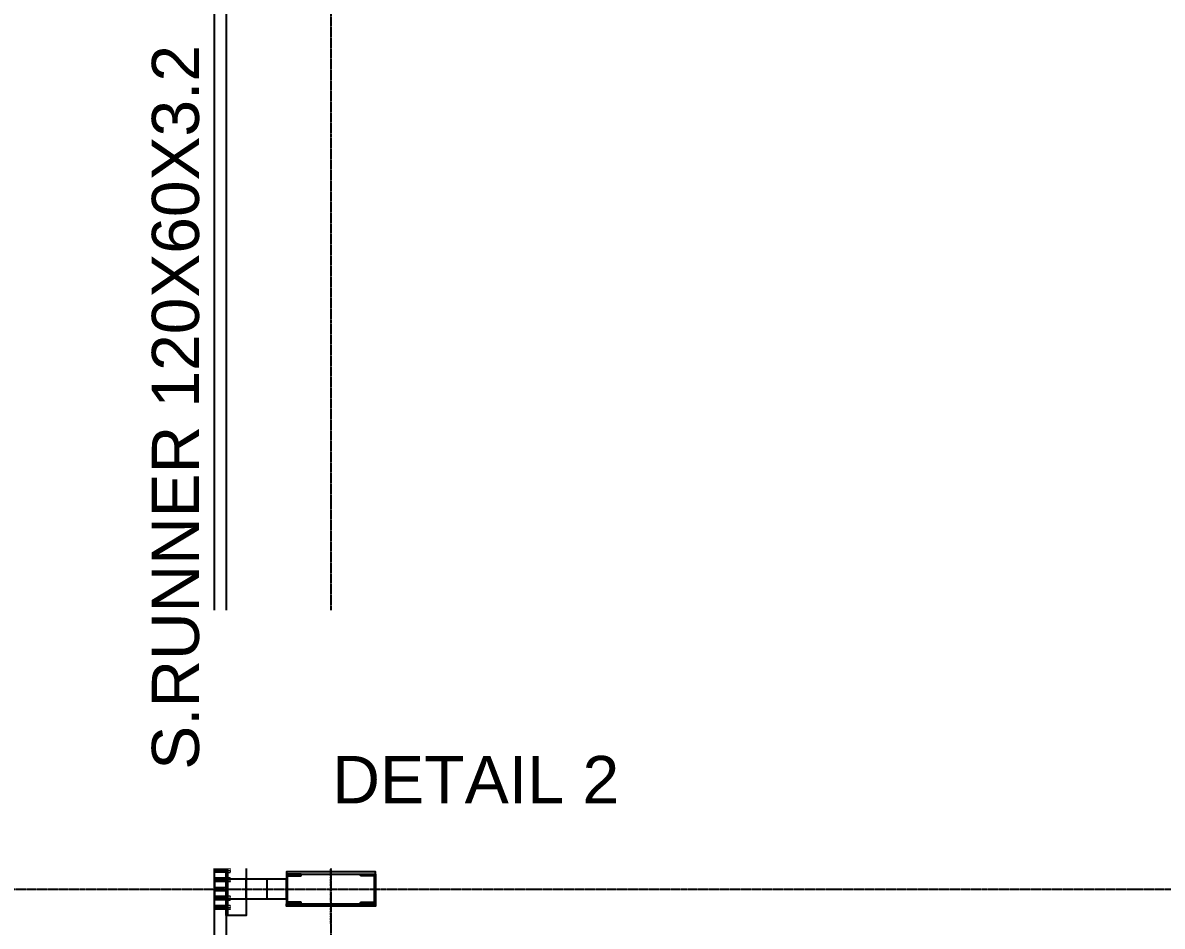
# Model space of a CAD drawing. Header units: millimetres. Extents: x 3470347 to 5996549, y -3470518 to 17149644.
# Drawn here: x 4984691 to 4990459, y 6781603 to 6786177 of the extents above; entities that cross this region are included whole.
import ezdxf
from ezdxf.enums import TextEntityAlignment as Align

# ---------------------------------------------------------------- set-up
doc = ezdxf.new("R2010")
doc.units = ezdxf.units.MM
doc.header["$MEASUREMENT"] = 0
doc.linetypes.add('CENTERX2', pattern=[4, 2.5, -0.5, 0.5, -0.5])
doc.layers.get('0').update_dxf_attribs({"linetype": 'CONTINUOUS', "lineweight": 25})
doc.layers.add('5', color=3, linetype='CONTINUOUS')
doc.layers.add('lintel', color=2, linetype='CONTINUOUS')
for name, color, linetype, lineweight in [('6 TEXT', 7, 'CONTINUOUS', 25), ('channnel', 2, 'CONTINUOUS', 15), ('rRCC 2', 40, 'CONTINUOUS', 15)]:
    doc.layers.add(name, color=color, linetype=linetype, lineweight=lineweight)
doc.styles.add('PDF Arial', font='arial.ttf')
doc.styles.add('TEXT3', font='geniso.shx')
doc.styles.add('TITLE', font='arial.ttf')

msp = doc.modelspace()

# ---------------------------------------------------------------- hatches: boundary and pattern name
at = {"layer": '6 TEXT', "linetype": 'ByBlock'}
h = msp.add_hatch(color=150, dxfattribs=at)
h.dxf.hatch_style = 1
h.paths.add_polyline_path([(4986026.08, 6781866.67), (4986026.08, 6781716.67), (4986101.08, 6781716.67), (4986101.08, 6781721.67, 0.4142136), (4986097.08, 6781725.67), (4986031.48, 6781725.67), (4986031.48, 6781857.67), (4986097.08, 6781857.67, 0.4142136), (4986101.08, 6781861.67), (4986101.08, 6781866.67)])
h = msp.add_hatch(color=150, dxfattribs=at)
h.dxf.hatch_style = 1
h.paths.add_polyline_path([(4986401.08, 6781866.67), (4986401.08, 6781861.67, 0.4142136), (4986405.08, 6781857.67), (4986470.68, 6781857.67), (4986470.68, 6781725.67), (4986405.08, 6781725.67, 0.4142136), (4986401.08, 6781721.67), (4986401.08, 6781716.67), (4986476.08, 6781716.67), (4986476.08, 6781866.67)])

# ---------------------------------------------------------------- linework, layer by layer
at = {"color": 3}
msp.add_line((4985729.08, 6781658.34), (4985729.08, 6781925.01), dxfattribs=at)
at = {"color": 8, "linetype": 'ByBlock'}
for p, q in [((4985729.08, 6781893.01), (4985661.08, 6781893.01)), ((4985729.08, 6781885.01), (4985661.08, 6781885.01)), ((4985729.08, 6781877.01), (4985661.08, 6781877.01)), ((4985729.08, 6781846.34), (4985661.08, 6781846.34)), ((4985729.08, 6781838.34), (4985661.08, 6781838.34)), ((4985729.08, 6781838.34), (4985661.08, 6781838.34)), ((4985729.08, 6781830.34), (4985661.08, 6781830.34)), ((4985729.08, 6781753.01), (4985661.08, 6781753.01)), ((4985729.08, 6781745.01), (4985661.08, 6781745.01)), ((4985729.08, 6781745.01), (4985661.08, 6781745.01)), ((4985729.08, 6781737.01), (4985661.08, 6781737.01)), ((4985729.08, 6781706.34), (4985661.08, 6781706.34)), ((4985729.08, 6781698.34), (4985661.08, 6781698.34)), ((4985729.08, 6781690.34), (4985661.08, 6781690.34))]:
    msp.add_line(p, q, dxfattribs=at)
at = {"color": 2}
for p, q in [((4985721.08, 6781798.34), (4985661.08, 6781798.34)), ((4985721.08, 6781798.34), (4985661.08, 6781798.34)), ((4985721.08, 6781785.01), (4985661.08, 6781785.01)), ((4985721.08, 6781785.01), (4985661.08, 6781785.01))]:
    msp.add_line(p, q, dxfattribs=at)
at = {"color": 6, "linetype": 'ByBlock'}
for points in [[(4985721.08, 6781798.34), (4985661.08, 6781798.34), (4985661.08, 6786662.01), (4985721.08, 6786662.01)], [(4985721.08, 6777759.34), (4985661.08, 6777759.34), (4985661.08, 6781785.01), (4985721.08, 6781785.01)]]:
    msp.add_lwpolyline(points, close=True, dxfattribs=at)
at = {"color": 3}
for points in [[(4985821.08, 6781925.01), (4985821.08, 6781658.34), (4985721.08, 6781658.34), (4985721.08, 6781925.01)], [(4985721.08, 6781741.67), (4985821.08, 6781741.67), (4985821.08, 6781841.67), (4985721.08, 6781841.67)], [(4985926.08, 6781741.67), (4986026.08, 6781741.67), (4986026.08, 6781841.67), (4985926.08, 6781841.67)]]:
    msp.add_lwpolyline(points, close=True, dxfattribs=at)
at = {"layer": '6 TEXT', "color": 8, "linetype": 'CENTERX2', "ltscale": 0.5}
msp.add_line((4986251.08, 6817657.4), (4986251.08, 6774264.13), dxfattribs=at)
at = {"layer": '6 TEXT', "color": 8, "linetype": 'CENTERX2', "ltscale": 0.1}
msp.add_line((4986251.08, 6781616.67), (4986251.08, 6781966.67), dxfattribs=at)
at = {"layer": '6 TEXT', "color": 4, "linetype": 'ByBlock'}
for points in [[(4986101.08, 6781716.67), (4986101.08, 6781721.67, 0.4142136), (4986097.08, 6781725.67), (4986031.48, 6781725.67), (4986031.48, 6781857.67), (4986097.08, 6781857.67, 0.4142136), (4986101.08, 6781861.67), (4986101.08, 6781866.67), (4986026.08, 6781866.67), (4986026.08, 6781716.67)], [(4986401.08, 6781716.67), (4986401.08, 6781721.67, -0.4142136), (4986405.08, 6781725.67), (4986470.68, 6781725.67), (4986470.68, 6781857.67), (4986405.08, 6781857.67, -0.4142136), (4986401.08, 6781861.67), (4986401.08, 6781866.67), (4986476.08, 6781866.67), (4986476.08, 6781716.67)]]:
    msp.add_lwpolyline(points, format="xyb", close=True, dxfattribs=at)
at = {"layer": '6 TEXT', "color": 8, "linetype": 'CENTERX2', "ltscale": 0.5}
msp.add_lwpolyline([(4982503.56, 6781791.67), (5022418.94, 6781791.67)], dxfattribs=at)
at = {"layer": 'channnel', "color": 8, "linetype": 'ByBlock'}
for p, q in [((4985729.08, 6781893.01), (4985661.08, 6781893.01)), ((4985661.08, 6781893.01), (4985661.08, 6781877.01)), ((4985729.08, 6781877.01), (4985661.08, 6781877.01)), ((4985729.08, 6781846.34), (4985661.08, 6781846.34)), ((4985661.08, 6781846.34), (4985661.08, 6781830.34)), ((4985714.68, 6781877.01), (4985714.68, 6781893.01)), ((4985714.68, 6781830.34), (4985714.68, 6781846.34)), ((4985729.08, 6781895.67), (4985729.08, 6781874.34)), ((4985741.4, 6781895.67), (4985729.08, 6781895.67)), ((4985729.08, 6781885.01), (4985741.4, 6781885.01)), ((4985741.4, 6781874.34), (4985729.08, 6781874.34)), ((4985729.08, 6781849.01), (4985729.08, 6781827.67)), ((4985741.4, 6781849.01), (4985729.08, 6781849.01)), ((4985729.08, 6781830.34), (4985661.08, 6781830.34)), ((4985729.08, 6781838.34), (4985741.4, 6781838.34)), ((4985741.4, 6781827.67), (4985729.08, 6781827.67)), ((4985729.08, 6781753.01), (4985661.08, 6781753.01)), ((4985661.08, 6781737.01), (4985661.08, 6781753.01)), ((4985729.08, 6781737.01), (4985661.08, 6781737.01)), ((4985714.68, 6781753.01), (4985714.68, 6781737.01)), ((4985729.08, 6781734.34), (4985729.08, 6781755.67)), ((4985741.4, 6781755.67), (4985729.08, 6781755.67)), ((4985729.08, 6781745.01), (4985741.4, 6781745.01)), ((4985741.4, 6781734.34), (4985729.08, 6781734.34)), ((4985729.08, 6781706.34), (4985661.08, 6781706.34)), ((4985661.08, 6781690.34), (4985661.08, 6781706.34)), ((4985729.08, 6781690.34), (4985661.08, 6781690.34)), ((4985714.68, 6781706.34), (4985714.68, 6781690.34)), ((4985729.08, 6781687.67), (4985729.08, 6781709.01)), ((4985741.4, 6781709.01), (4985729.08, 6781709.01)), ((4985729.08, 6781698.34), (4985741.4, 6781698.34)), ((4985741.4, 6781687.67), (4985729.08, 6781687.67))]:
    msp.add_line(p, q, dxfattribs=at)
at = {"layer": 'channnel', "color": 8, "linetype": 'Continuous'}
for p, q in [((4985666.87, 6781877.59), (4985661.08, 6781890.02)), ((4985665.63, 6781877.01), (4985661.08, 6781886.76)), ((4985663.84, 6781877.59), (4985661.08, 6781883.51)), ((4985662.59, 6781877.01), (4985661.08, 6781880.26)), ((4985668.66, 6781877.01), (4985661.47, 6781892.43)), ((4985668.66, 6781830.34), (4985661.47, 6781845.76)), ((4985669.91, 6781877.59), (4985662.72, 6781893.01)), ((4985669.91, 6781830.92), (4985662.72, 6781846.34)), ((4985671.7, 6781877.01), (4985664.51, 6781892.43)), ((4985671.7, 6781830.34), (4985664.51, 6781845.76)), ((4985672.94, 6781877.59), (4985665.75, 6781893.01)), ((4985672.94, 6781830.92), (4985665.75, 6781846.34)), ((4985674.73, 6781877.01), (4985667.54, 6781892.43)), ((4985674.73, 6781830.34), (4985667.54, 6781845.76)), ((4985676.25, 6781877.01), (4985668.79, 6781893.01)), ((4985676.25, 6781830.34), (4985668.79, 6781846.34)), ((4985677.49, 6781877.59), (4985670.58, 6781892.43)), ((4985677.49, 6781830.92), (4985670.58, 6781845.76)), ((4985679.28, 6781877.01), (4985671.82, 6781893.01)), ((4985679.28, 6781830.34), (4985671.82, 6781846.34)), ((4985680.53, 6781877.59), (4985673.61, 6781892.43)), ((4985680.53, 6781830.92), (4985673.61, 6781845.76)), ((4985682.32, 6781877.01), (4985674.86, 6781893.01)), ((4985682.32, 6781830.34), (4985674.86, 6781846.34)), ((4985683.56, 6781877.59), (4985676.64, 6781892.43)), ((4985683.56, 6781830.92), (4985676.64, 6781845.76)), ((4985685.35, 6781877.01), (4985677.89, 6781893.01)), ((4985685.35, 6781830.34), (4985677.89, 6781846.34)), ((4985686.6, 6781877.59), (4985679.68, 6781892.43)), ((4985686.6, 6781830.92), (4985679.68, 6781845.76)), ((4985688.39, 6781877.01), (4985680.92, 6781893.01)), ((4985688.39, 6781830.34), (4985680.92, 6781846.34)), ((4985689.63, 6781877.59), (4985682.71, 6781892.43)), ((4985689.63, 6781830.92), (4985682.71, 6781845.76)), ((4985691.42, 6781877.01), (4985683.96, 6781893.01)), ((4985691.42, 6781830.34), (4985683.96, 6781846.34)), ((4985692.67, 6781877.59), (4985685.75, 6781892.43)), ((4985692.67, 6781830.92), (4985685.75, 6781845.76)), ((4985694.45, 6781877.01), (4985686.99, 6781893.01)), ((4985694.45, 6781830.34), (4985686.99, 6781846.34)), ((4985695.7, 6781877.59), (4985688.78, 6781892.43)), ((4985695.7, 6781830.92), (4985688.78, 6781845.76)), ((4985697.49, 6781877.01), (4985690.03, 6781893.01)), ((4985697.49, 6781830.34), (4985690.03, 6781846.34)), ((4985692.07, 6781877.59), (4985691.82, 6781892.43)), ((4985692.07, 6781830.92), (4985691.82, 6781845.76)), ((4985699.92, 6781877.01), (4985692.46, 6781893.01)), ((4985699.92, 6781830.34), (4985692.46, 6781846.34)), ((4985693.86, 6781877.01), (4985693.06, 6781893.01)), ((4985693.86, 6781830.34), (4985693.06, 6781846.34)), ((4985701.17, 6781877.59), (4985694.25, 6781892.43)), ((4985701.17, 6781830.92), (4985694.25, 6781845.76)), ((4985695.1, 6781877.59), (4985694.85, 6781892.43)), ((4985695.1, 6781830.92), (4985694.85, 6781845.76)), ((4985702.96, 6781877.01), (4985695.5, 6781893.01)), ((4985702.96, 6781830.34), (4985695.5, 6781846.34)), ((4985696.89, 6781877.01), (4985696.1, 6781893.01)), ((4985696.89, 6781830.34), (4985696.1, 6781846.34)), ((4985704.21, 6781877.59), (4985697.29, 6781892.43)), ((4985704.21, 6781830.92), (4985697.29, 6781845.76)), ((4985698.14, 6781877.59), (4985697.88, 6781892.43)), ((4985698.14, 6781830.92), (4985697.88, 6781845.76)), ((4985705.99, 6781877.01), (4985698.53, 6781893.01)), ((4985705.99, 6781830.34), (4985698.53, 6781846.34)), ((4985700.17, 6781892.76), (4985700.05, 6781893.01)), ((4985700.17, 6781846.09), (4985700.05, 6781846.34)), ((4985707.24, 6781877.59), (4985700.32, 6781892.43)), ((4985707.24, 6781830.92), (4985700.32, 6781845.76)), ((4985709.03, 6781877.01), (4985701.57, 6781893.01)), ((4985709.03, 6781830.34), (4985701.57, 6781846.34)), ((4985703.2, 6781892.76), (4985703.08, 6781893.01)), ((4985703.2, 6781846.09), (4985703.08, 6781846.34)), ((4985710.27, 6781877.59), (4985703.35, 6781892.43)), ((4985710.27, 6781830.92), (4985703.35, 6781845.76)), ((4985712.06, 6781877.01), (4985704.6, 6781893.01)), ((4985712.06, 6781830.34), (4985704.6, 6781846.34)), ((4985706.23, 6781892.76), (4985706.12, 6781893.01)), ((4985706.23, 6781846.09), (4985706.12, 6781846.34)), ((4985713.31, 6781877.59), (4985706.39, 6781892.43)), ((4985713.31, 6781830.92), (4985706.39, 6781845.76)), ((4985714.68, 6781877.9), (4985707.64, 6781893.01)), ((4985714.68, 6781831.23), (4985707.64, 6781846.34)), ((4985709.27, 6781892.76), (4985709.15, 6781893.01)), ((4985709.27, 6781846.09), (4985709.15, 6781846.34)), ((4985714.68, 6781881.15), (4985709.42, 6781892.43)), ((4985714.68, 6781834.49), (4985709.42, 6781845.76)), ((4985714.68, 6781884.41), (4985710.67, 6781893.01)), ((4985714.68, 6781837.74), (4985710.67, 6781846.34)), ((4985712.3, 6781892.76), (4985712.19, 6781893.01)), ((4985712.3, 6781846.09), (4985712.19, 6781846.34)), ((4985714.68, 6781887.66), (4985712.46, 6781892.43)), ((4985714.68, 6781840.99), (4985712.46, 6781845.76)), ((4985714.68, 6781890.91), (4985713.7, 6781893.01)), ((4985714.68, 6781844.25), (4985713.7, 6781846.34)), ((4985715.34, 6781892.76), (4985715.22, 6781893.01)), ((4985715.34, 6781846.09), (4985715.22, 6781846.34)), ((4985666.87, 6781830.92), (4985661.08, 6781843.35)), ((4985665.63, 6781830.34), (4985661.08, 6781840.1)), ((4985663.84, 6781830.92), (4985661.08, 6781836.84)), ((4985662.59, 6781830.34), (4985661.08, 6781833.59)), ((4985662.59, 6781753.01), (4985661.08, 6781749.76)), ((4985665.63, 6781753.01), (4985661.08, 6781743.25)), ((4985663.84, 6781752.43), (4985661.08, 6781746.5)), ((4985666.87, 6781752.43), (4985661.08, 6781740)), ((4985668.66, 6781753.01), (4985661.47, 6781737.59)), ((4985669.91, 6781752.43), (4985662.72, 6781737.01)), ((4985671.7, 6781753.01), (4985664.51, 6781737.59)), ((4985672.94, 6781752.43), (4985665.75, 6781737.01)), ((4985674.73, 6781753.01), (4985667.54, 6781737.59)), ((4985676.25, 6781753.01), (4985668.79, 6781737.01)), ((4985677.49, 6781752.43), (4985670.58, 6781737.59)), ((4985679.28, 6781753.01), (4985671.82, 6781737.01)), ((4985680.53, 6781752.43), (4985673.61, 6781737.59)), ((4985682.32, 6781753.01), (4985674.86, 6781737.01)), ((4985683.56, 6781752.43), (4985676.64, 6781737.59)), ((4985685.35, 6781753.01), (4985677.89, 6781737.01)), ((4985686.6, 6781752.43), (4985679.68, 6781737.59)), ((4985688.39, 6781753.01), (4985680.92, 6781737.01)), ((4985689.63, 6781752.43), (4985682.71, 6781737.59)), ((4985691.42, 6781753.01), (4985683.96, 6781737.01)), ((4985692.67, 6781752.43), (4985685.75, 6781737.59)), ((4985694.45, 6781753.01), (4985686.99, 6781737.01)), ((4985695.7, 6781752.43), (4985688.78, 6781737.59)), ((4985697.49, 6781753.01), (4985690.03, 6781737.01)), ((4985692.07, 6781752.43), (4985691.82, 6781737.59)), ((4985699.92, 6781753.01), (4985692.46, 6781737.01)), ((4985693.86, 6781753.01), (4985693.06, 6781737.01)), ((4985701.17, 6781752.43), (4985694.25, 6781737.59)), ((4985695.1, 6781752.43), (4985694.85, 6781737.59)), ((4985702.96, 6781753.01), (4985695.5, 6781737.01)), ((4985696.89, 6781753.01), (4985696.1, 6781737.01)), ((4985704.21, 6781752.43), (4985697.29, 6781737.59)), ((4985698.14, 6781752.43), (4985697.88, 6781737.59)), ((4985705.99, 6781753.01), (4985698.53, 6781737.01)), ((4985700.17, 6781737.26), (4985700.05, 6781737.01)), ((4985707.24, 6781752.43), (4985700.32, 6781737.59)), ((4985709.03, 6781753.01), (4985701.57, 6781737.01)), ((4985703.2, 6781737.26), (4985703.08, 6781737.01)), ((4985710.27, 6781752.43), (4985703.35, 6781737.59)), ((4985712.06, 6781753.01), (4985704.6, 6781737.01)), ((4985706.23, 6781737.26), (4985706.12, 6781737.01)), ((4985713.31, 6781752.43), (4985706.39, 6781737.59)), ((4985714.68, 6781752.11), (4985707.64, 6781737.01)), ((4985709.27, 6781737.26), (4985709.15, 6781737.01)), ((4985714.68, 6781748.86), (4985709.42, 6781737.59)), ((4985714.68, 6781745.61), (4985710.67, 6781737.01)), ((4985712.3, 6781737.26), (4985712.19, 6781737.01)), ((4985714.68, 6781742.35), (4985712.46, 6781737.59)), ((4985714.68, 6781739.1), (4985713.7, 6781737.01)), ((4985715.34, 6781737.26), (4985715.22, 6781737.01)), ((4985662.59, 6781706.34), (4985661.08, 6781703.09)), ((4985665.63, 6781706.34), (4985661.08, 6781696.58)), ((4985663.84, 6781705.76), (4985661.08, 6781699.84)), ((4985666.87, 6781705.76), (4985661.08, 6781693.33)), ((4985668.66, 6781706.34), (4985661.47, 6781690.92)), ((4985669.91, 6781705.76), (4985662.72, 6781690.34)), ((4985671.7, 6781706.34), (4985664.51, 6781690.92)), ((4985672.94, 6781705.76), (4985665.75, 6781690.34)), ((4985674.73, 6781706.34), (4985667.54, 6781690.92)), ((4985676.25, 6781706.34), (4985668.79, 6781690.34)), ((4985677.49, 6781705.76), (4985670.58, 6781690.92)), ((4985679.28, 6781706.34), (4985671.82, 6781690.34)), ((4985680.53, 6781705.76), (4985673.61, 6781690.92)), ((4985682.32, 6781706.34), (4985674.86, 6781690.34)), ((4985683.56, 6781705.76), (4985676.64, 6781690.92)), ((4985685.35, 6781706.34), (4985677.89, 6781690.34)), ((4985686.6, 6781705.76), (4985679.68, 6781690.92)), ((4985688.39, 6781706.34), (4985680.92, 6781690.34)), ((4985689.63, 6781705.76), (4985682.71, 6781690.92)), ((4985691.42, 6781706.34), (4985683.96, 6781690.34)), ((4985692.67, 6781705.76), (4985685.75, 6781690.92)), ((4985694.45, 6781706.34), (4985686.99, 6781690.34)), ((4985695.7, 6781705.76), (4985688.78, 6781690.92)), ((4985697.49, 6781706.34), (4985690.03, 6781690.34)), ((4985692.07, 6781705.76), (4985691.82, 6781690.92)), ((4985699.92, 6781706.34), (4985692.46, 6781690.34)), ((4985693.86, 6781706.34), (4985693.06, 6781690.34)), ((4985701.17, 6781705.76), (4985694.25, 6781690.92)), ((4985695.1, 6781705.76), (4985694.85, 6781690.92)), ((4985702.96, 6781706.34), (4985695.5, 6781690.34)), ((4985696.89, 6781706.34), (4985696.1, 6781690.34)), ((4985704.21, 6781705.76), (4985697.29, 6781690.92)), ((4985698.14, 6781705.76), (4985697.88, 6781690.92)), ((4985705.99, 6781706.34), (4985698.53, 6781690.34)), ((4985700.17, 6781690.59), (4985700.05, 6781690.34)), ((4985707.24, 6781705.76), (4985700.32, 6781690.92)), ((4985709.03, 6781706.34), (4985701.57, 6781690.34)), ((4985703.2, 6781690.59), (4985703.08, 6781690.34)), ((4985710.27, 6781705.76), (4985703.35, 6781690.92)), ((4985712.06, 6781706.34), (4985704.6, 6781690.34)), ((4985706.23, 6781690.59), (4985706.12, 6781690.34)), ((4985713.31, 6781705.76), (4985706.39, 6781690.92)), ((4985714.68, 6781705.45), (4985707.64, 6781690.34)), ((4985709.27, 6781690.59), (4985709.15, 6781690.34)), ((4985714.68, 6781702.19), (4985709.42, 6781690.92)), ((4985714.68, 6781698.94), (4985710.67, 6781690.34)), ((4985712.3, 6781690.59), (4985712.19, 6781690.34)), ((4985714.68, 6781695.69), (4985712.46, 6781690.92)), ((4985714.68, 6781692.43), (4985713.7, 6781690.34)), ((4985715.34, 6781690.59), (4985715.22, 6781690.34))]:
    msp.add_line(p, q, dxfattribs=at)
for centre, radius, start, end in [((4985662.1, 6781892.72), 0.688, 25, 205), ((4985662.1, 6781846.05), 0.688, 25, 205), ((4985663.22, 6781877.3), 0.688, 205, 25), ((4985665.13, 6781892.72), 0.688, 25, 205), ((4985665.13, 6781846.05), 0.688, 25, 205), ((4985666.25, 6781877.3), 0.687, 205, 25), ((4985668.16, 6781892.72), 0.688, 25, 205), ((4985668.16, 6781846.05), 0.688, 25, 205), ((4985669.29, 6781877.3), 0.688, 205, 25), ((4985671.2, 6781892.72), 0.688, 25, 205), ((4985671.2, 6781846.05), 0.688, 25, 205), ((4985672.32, 6781877.3), 0.688, 205, 25), ((4985674.23, 6781892.72), 0.688, 25, 205), ((4985674.23, 6781846.05), 0.688, 25, 205), ((4985676.87, 6781877.3), 0.688, 205, 25), ((4985677.27, 6781892.72), 0.688, 25, 205), ((4985677.27, 6781846.05), 0.688, 25, 205), ((4985679.91, 6781877.3), 0.688, 205, 25), ((4985680.3, 6781892.72), 0.688, 25, 205), ((4985680.3, 6781846.05), 0.688, 25, 205), ((4985682.94, 6781877.3), 0.687, 205, 25), ((4985683.34, 6781892.72), 0.687, 25, 205), ((4985683.34, 6781846.05), 0.687, 25, 205), ((4985685.97, 6781877.3), 0.688, 205, 25), ((4985686.37, 6781892.72), 0.688, 25, 205), ((4985686.37, 6781846.05), 0.688, 25, 205), ((4985689.01, 6781877.3), 0.688, 205, 25), ((4985689.4, 6781892.72), 0.688, 25, 205), ((4985689.4, 6781846.05), 0.688, 25, 205), ((4985692.04, 6781877.3), 0.687, 205, 25), ((4985692.44, 6781892.72), 0.688, 25, 205), ((4985692.44, 6781846.05), 0.688, 25, 205), ((4985694.24, 6781872.27), 5.75, 55.569041, 112.192993), ((4985695.71, 6781897.75), 5.75, 235.569041, 292.192993), ((4985695.71, 6781851.08), 5.75, 235.569041, 292.192993), ((4985694.48, 6781877.3), 0.688, 205, 25), ((4985694.88, 6781892.72), 0.687, 25, 205), ((4985694.88, 6781846.05), 0.687, 25, 205), ((4985695.08, 6781877.3), 0.688, 205, 25), ((4985695.47, 6781892.72), 0.688, 25, 205), ((4985695.47, 6781846.05), 0.688, 25, 205), ((4985697.51, 6781877.3), 0.687, 205, 25), ((4985697.91, 6781892.72), 0.688, 25, 205), ((4985697.91, 6781846.05), 0.688, 25, 205), ((4985700.55, 6781877.3), 0.687, 205, 25), ((4985700.94, 6781892.72), 0.688, 25, 205), ((4985700.94, 6781846.05), 0.688, 25, 205), ((4985703.58, 6781877.3), 0.687, 205, 25), ((4985703.98, 6781892.72), 0.688, 25, 205), ((4985703.98, 6781846.05), 0.688, 25, 205), ((4985706.62, 6781877.3), 0.687, 205, 25), ((4985707.01, 6781892.72), 0.688, 25, 205), ((4985707.01, 6781846.05), 0.688, 25, 205), ((4985709.65, 6781877.3), 0.687, 205, 25), ((4985710.05, 6781892.72), 0.688, 25, 205), ((4985710.05, 6781846.05), 0.688, 25, 205), ((4985712.69, 6781877.3), 0.687, 205, 25), ((4985713.08, 6781892.72), 0.688, 25, 205), ((4985713.08, 6781846.05), 0.688, 25, 205), ((4985663.22, 6781830.63), 0.688, 205, 25), ((4985666.25, 6781830.63), 0.687, 205, 25), ((4985669.29, 6781830.63), 0.688, 205, 25), ((4985672.32, 6781830.63), 0.688, 205, 25), ((4985676.87, 6781830.63), 0.688, 205, 25), ((4985679.91, 6781830.63), 0.688, 205, 25), ((4985682.94, 6781830.63), 0.687, 205, 25), ((4985685.97, 6781830.63), 0.688, 205, 25), ((4985689.01, 6781830.63), 0.688, 205, 25), ((4985692.04, 6781830.63), 0.687, 205, 25), ((4985694.24, 6781825.6), 5.75, 55.569041, 112.192993), ((4985694.48, 6781830.63), 0.688, 205, 25), ((4985695.08, 6781830.63), 0.688, 205, 25), ((4985697.51, 6781830.63), 0.687, 205, 25), ((4985700.55, 6781830.63), 0.687, 205, 25), ((4985703.58, 6781830.63), 0.687, 205, 25), ((4985706.62, 6781830.63), 0.687, 205, 25), ((4985709.65, 6781830.63), 0.687, 205, 25), ((4985712.69, 6781830.63), 0.687, 205, 25), ((4985662.1, 6781737.3), 0.688, 155, 335), ((4985663.22, 6781752.72), 0.688, 335, 155), ((4985665.13, 6781737.3), 0.688, 155, 335), ((4985666.25, 6781752.72), 0.687, 335, 155), ((4985668.16, 6781737.3), 0.688, 155, 335), ((4985669.29, 6781752.72), 0.688, 335, 155), ((4985671.2, 6781737.3), 0.688, 155, 335), ((4985672.32, 6781752.72), 0.688, 335, 155), ((4985674.23, 6781737.3), 0.688, 155, 335), ((4985676.87, 6781752.72), 0.688, 335, 155), ((4985677.27, 6781737.3), 0.688, 155, 335), ((4985679.91, 6781752.72), 0.688, 335, 155), ((4985680.3, 6781737.3), 0.688, 155, 335), ((4985682.94, 6781752.72), 0.687, 335, 155), ((4985683.34, 6781737.3), 0.687, 155, 335), ((4985685.97, 6781752.72), 0.688, 335, 155), ((4985686.37, 6781737.3), 0.688, 155, 335), ((4985689.01, 6781752.72), 0.688, 335, 155), ((4985689.4, 6781737.3), 0.688, 155, 335), ((4985692.04, 6781752.72), 0.687, 335, 155), ((4985692.44, 6781737.3), 0.688, 155, 335), ((4985694.24, 6781757.75), 5.75, 247.807007, 304.430959), ((4985695.71, 6781732.27), 5.75, 67.807007, 124.430959), ((4985694.48, 6781752.72), 0.688, 335, 155), ((4985694.88, 6781737.3), 0.687, 155, 335), ((4985695.08, 6781752.72), 0.688, 335, 155), ((4985695.47, 6781737.3), 0.688, 155, 335), ((4985697.51, 6781752.72), 0.687, 335, 155), ((4985697.91, 6781737.3), 0.688, 155, 335), ((4985700.55, 6781752.72), 0.687, 335, 155), ((4985700.94, 6781737.3), 0.688, 155, 335), ((4985703.58, 6781752.72), 0.687, 335, 155), ((4985703.98, 6781737.3), 0.688, 155, 335), ((4985706.62, 6781752.72), 0.687, 335, 155), ((4985707.01, 6781737.3), 0.688, 155, 335), ((4985709.65, 6781752.72), 0.687, 335, 155), ((4985710.05, 6781737.3), 0.688, 155, 335), ((4985712.69, 6781752.72), 0.687, 335, 155), ((4985713.08, 6781737.3), 0.688, 155, 335), ((4985662.1, 6781690.63), 0.688, 155, 335), ((4985663.22, 6781706.05), 0.688, 335, 155), ((4985665.13, 6781690.63), 0.688, 155, 335), ((4985666.25, 6781706.05), 0.687, 335, 155), ((4985668.16, 6781690.63), 0.688, 155, 335), ((4985669.29, 6781706.05), 0.688, 335, 155), ((4985671.2, 6781690.63), 0.688, 155, 335), ((4985672.32, 6781706.05), 0.688, 335, 155), ((4985674.23, 6781690.63), 0.688, 155, 335), ((4985676.87, 6781706.05), 0.688, 335, 155), ((4985677.27, 6781690.63), 0.688, 155, 335), ((4985679.91, 6781706.05), 0.688, 335, 155), ((4985680.3, 6781690.63), 0.688, 155, 335), ((4985682.94, 6781706.05), 0.687, 335, 155), ((4985683.34, 6781690.63), 0.687, 155, 335), ((4985685.97, 6781706.05), 0.688, 335, 155), ((4985686.37, 6781690.63), 0.688, 155, 335), ((4985689.01, 6781706.05), 0.688, 335, 155), ((4985689.4, 6781690.63), 0.688, 155, 335), ((4985692.04, 6781706.05), 0.687, 335, 155), ((4985692.44, 6781690.63), 0.688, 155, 335), ((4985694.24, 6781711.08), 5.75, 247.807007, 304.430959), ((4985695.71, 6781685.6), 5.75, 67.807007, 124.430959), ((4985694.48, 6781706.05), 0.688, 335, 155), ((4985694.88, 6781690.63), 0.687, 155, 335), ((4985695.08, 6781706.05), 0.688, 335, 155), ((4985695.47, 6781690.63), 0.688, 155, 335), ((4985697.51, 6781706.05), 0.687, 335, 155), ((4985697.91, 6781690.63), 0.688, 155, 335), ((4985700.55, 6781706.05), 0.687, 335, 155), ((4985700.94, 6781690.63), 0.688, 155, 335), ((4985703.58, 6781706.05), 0.687, 335, 155), ((4985703.98, 6781690.63), 0.688, 155, 335), ((4985706.62, 6781706.05), 0.687, 335, 155), ((4985707.01, 6781690.63), 0.688, 155, 335), ((4985709.65, 6781706.05), 0.687, 335, 155), ((4985710.05, 6781690.63), 0.688, 155, 335), ((4985712.69, 6781706.05), 0.687, 335, 155), ((4985713.08, 6781690.63), 0.688, 155, 335)]:
    msp.add_arc(centre, radius, start, end, dxfattribs=at)
at = {"layer": 'channnel', "color": 8, "linetype": 'ByBlock'}
for centre in [(4985727.86, 6781890.34), (4985727.86, 6781879.67), (4985727.86, 6781843.67), (4985727.86, 6781833.01), (4985727.86, 6781750.34), (4985727.86, 6781739.67), (4985727.86, 6781703.67), (4985727.86, 6781693.01)]:
    msp.add_arc(centre, 14.55, 338.498425, 21.501575, dxfattribs=at)
at = {"layer": 'lintel', "color": 1, "linetype": 'ByBlock'}
for points in [[(4986251.08, 6782501.65), (4987737.86, 6782501.65), (4987737.86, 6782148.96), (4986251.08, 6782148.96)], [(4986026.08, 6781866.67), (4986476.08, 6781866.67), (4986476.08, 6781878.67), (4986026.08, 6781878.67)], [(4986026.08, 6781716.67), (4986476.08, 6781716.67), (4986476.08, 6781704.67), (4986026.08, 6781704.67)]]:
    msp.add_lwpolyline(points, close=True, dxfattribs=at)
at = {"layer": 'lintel', "color": 5, "linetype": 'ByBlock'}
msp.add_lwpolyline([(4985661.08, 6781841.67), (4985661.08, 6781741.67), (4986026.08, 6781741.67), (4986026.08, 6781841.67), (4985661.08, 6781841.67)], dxfattribs=at)

# ---------------------------------------------------------------- texts
at = {"layer": '5', "linetype": 'ByBlock', "style": 'TITLE'}
msp.add_text('DETAIL 2', height=240, dxfattribs=at).set_placement((4986983.9, 6782345.47), align=Align.MIDDLE_CENTER)
at = {"layer": 'rRCC 2', "style": 'PDF Arial'}
msp.add_text('S.RUNNER 120X60X3.2', height=238.6884, rotation=90, dxfattribs=at).set_placement((4985463.65, 6784230.17), align=Align.MIDDLE_CENTER)

# ---------------------------------------------------------------- next in the draw order: texts
at = {"lineweight": 25, "insert": (4948384.58, 6783079.42, 0), "char_height": 244.7504, "width": 66881.0049, "attachment_point": 1, "style": 'TEXT3', "bg_fill": 2}
msp.add_mtext('{\\ftimes new roman|b0|i0|c0|p0;\\LR.S. NO: 314-1, PEDDATUMIDI,\\PBANTUMILLI , (MANDAL), KRISHNA\\PDISTRICT,  ANDHRA PRADESH}', dxfattribs=at)

doc.saveas('drawing.dxf')
